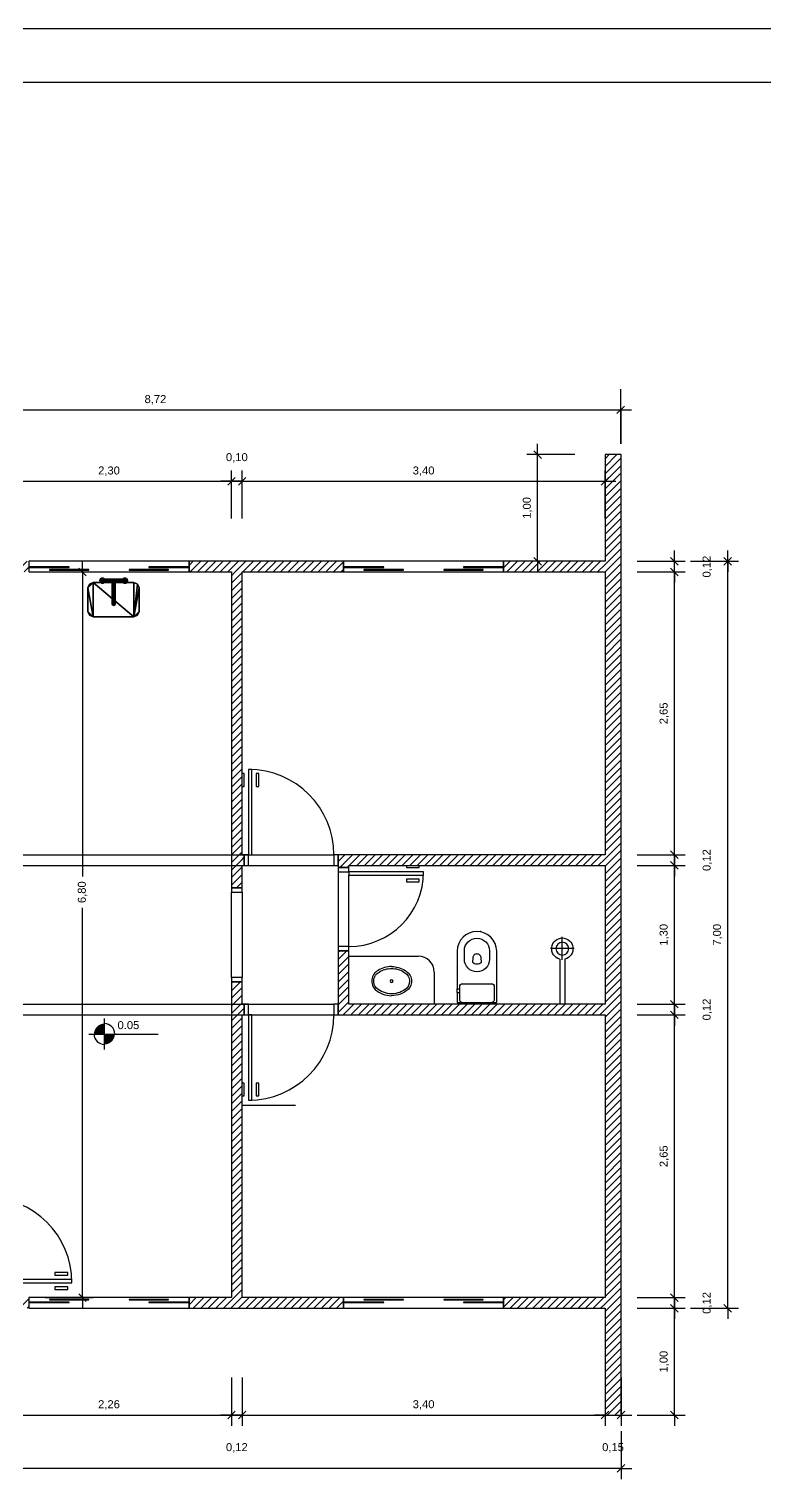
# Model space of a CAD drawing. Header units: metres. Extents: x 49 to 320, y -91 to 27.
# Drawn here: x 303.42 to 310.31, y -36.38 to -22.79 of the extents above; entities that cross this region are included whole.
import ezdxf

# ---------------------------------------------------------------- set-up
doc = ezdxf.new("R2010")
doc.units = ezdxf.units.M
doc.header["$LTSCALE"] = 0.2
for name, color, linetype in [('ARQ-___-___-CTA', 240, 'Continuous'), ('ARQ-___-___-LEG', 3, 'Continuous'), ('ARQ-___-___-VST', 9, 'Continuous'), ('ARQ-ALV', 6, 'Continuous'), ('ARQ-ALV-___-HTC', 13, 'Continuous'), ('ARQ-CXO', 2, 'Continuous'), ('ARQ-DVI', 1, 'Continuous'), ('ARQ-EQP', 24, 'Continuous'), ('ARQ-EQP-___-INT', 7, 'Continuous'), ('ARQ-PIS', 2, 'Continuous')]:
    doc.layers.add(name, color=color, linetype=linetype)
doc.styles.add('REGUA60', font='arial.ttf')
doc.dimstyles.new('Active3D', dxfattribs={"dimtxt": 1.5, "dimasz": 0.01, "dimexe": 2, "dimexo": 3, "dimgap": 0.98, "dimtad": 1, "dimlfac": -1, "dimrnd": 0.005, "dimzin": 0, "dimtxsty": 'REGUA60', "dimblk": 'COTATR', "dimcen": 4, "dimdle": 4, "dimclrt": 2, "dimadec": 0, "dimazin": 0, "dimtfac": 1, "dimtmove": 2, "dimatfit": 2, "dimfxl": 1, "dimarcsym": 0})
pattern_1 = [(45, (316.507574, -41.967676), (-0.03535534, 0.03535534), [])]

# ---------------------------------------------------------------- blocks, each defined once
blk = doc.blocks.new('MCCUB1_3')
at = {"color": 254}
mesh = blk.add_polyface(dxfattribs=at)
corners = [(-24, -37, 70), (-22.5, -40.5, 70), (-19, -42, 70), (-24, -15, 70), (-22.5, -11.5, 70), (-19, -10, 70), (19, -10, 70), (19, -42, 70), (24, -15, 70), (24, -37, 70), (22.5, -40.5, 70), (22.5, -11.5, 70), (-24, -37, 85), (-22.5, -40.5, 85), (-19, -42, 85), (19, -42, 85), (22.5, -40.5, 85), (24, -37, 85), (24, -15, 85), (22.5, -11.5, 85), (19, -10, 85), (-19, -10, 85), (-22.5, -11.5, 85), (-24, -15, 85)]
mesh.append_faces([[corners[k] for k in face] for face in [(9, 7, 10), (6, 8, 11)]], dxfattribs={"vtx0": -1, "color": 254})
mesh.append_faces([[corners[k] for k in face] for face in [(0, 2, 3), (3, 2, 4), (4, 2, 5), (5, 2, 6), (8, 7, 9)]], dxfattribs={"vtx0": -1, "vtx1": -1, "color": 254})
mesh.append_faces([[corners[k] for k in face] for face in [(6, 7, 8)]], dxfattribs={"vtx0": -1, "vtx1": -1, "vtx2": -1, "color": 254})
mesh.append_faces([[corners[k] for k in face] for face in [(6, 2, 7)]], dxfattribs={"vtx0": -1, "vtx2": -1, "color": 254})
mesh.append_faces([[corners[k] for k in face] for face in [(12, 13, 0), (13, 14, 1), (14, 15, 2), (15, 16, 7), (16, 17, 10), (17, 18, 9), (18, 19, 8), (19, 20, 11), (20, 21, 6), (21, 22, 5), (22, 23, 4), (23, 12, 3)]], dxfattribs={"vtx1": -1, "color": 254})
mesh.append_faces([[corners[k] for k in face] for face in [(0, 1, 2), (13, 1, 0), (14, 2, 1), (15, 7, 2), (16, 10, 7), (17, 9, 10), (18, 8, 9), (19, 11, 8), (20, 6, 11), (21, 5, 6), (22, 4, 5), (23, 3, 4), (12, 0, 3)]], dxfattribs={"vtx2": -1, "color": 254})
mesh = blk.add_polyface(dxfattribs=at)
corners = [(-1.4, -30.5, 100.3), (-1.4, -30.5, 95.5), (-0.1, -31.3, 95.5), (-0.1, -31.3, 100.6), (-1.4, -29, 99.7), (-1.4, -29, 95.5), (-0.1, -28.3, 99.4), (-0.1, -28.3, 95.5), (1.2, -29, 99.7), (1.2, -29, 95.5), (1.2, -30.5, 100.3), (1.2, -30.5, 95.5), (-1.4, -27.2, 103.6), (-0.1, -27.5, 104.3), (-1.4, -26.6, 102.1), (-0.1, -26.3, 101.3), (1.2, -26.6, 102.1), (1.2, -27.2, 103.6), (-1.4, -10.6, 103.6), (-0.1, -10.3, 104.3), (-1.4, -11.2, 102.1), (-0.1, -11.5, 101.3), (1.2, -11.2, 102.1), (1.2, -10.6, 103.6), (-1.4, -7.6, 100.5), (-0.1, -7, 101), (-1.4, -8.6, 99.5), (-0.1, -9.2, 98.9), (1.2, -8.6, 99.5), (1.2, -7.6, 100.5), (-12.1, -6.6, 100), (-12.1, -7.3, 101.3), (11.9, -7.3, 101.3), (11.9, -6.6, 100), (-12.1, -7.4, 98.7), (11.9, -7.4, 98.7), (-12.1, -8.9, 98.7), (11.9, -8.9, 98.7), (-12.1, -9.6, 100), (11.9, -9.6, 100), (-12.1, -8.8, 101.3), (11.9, -8.8, 101.3), (12.5, -6.6, 106.9), (11.2, -5.7, 106.9), (9.7, -5.7, 106.9), (8.4, -6.6, 106.9), (7.9, -8.1, 106.9), (8.4, -9.6, 106.9), (9.6, -10.5, 106.9), (12.4, -9.6, 106.9), (11.2, -10.5, 106.9), (12.9, -8.1, 106.9), (12.5, -6.6, 101.9), (11.2, -5.7, 101.9), (9.7, -5.7, 101.9), (8.4, -6.6, 101.9), (7.9, -8.1, 101.9), (8.4, -9.6, 101.9), (9.6, -10.5, 101.9), (11.2, -10.5, 101.9), (12.4, -9.6, 101.9), (12.9, -8.1, 101.9), (-8.1, -8.1, 101.9), (-8.5, -6.6, 101.9), (-8.5, -6.6, 106.9), (-8.1, -8.1, 106.9), (-8.6, -9.6, 101.9), (-8.6, -9.6, 106.9), (-9.8, -10.5, 101.9), (-9.8, -10.5, 106.9), (-11.4, -10.5, 101.9), (-11.4, -10.5, 106.9), (-12.6, -9.6, 101.9), (-12.6, -9.6, 106.9), (-13.1, -8.1, 101.9), (-13.1, -8.1, 106.9), (-12.6, -6.6, 101.9), (-12.6, -6.6, 106.9), (-11.3, -5.7, 101.9), (-11.3, -5.7, 106.9), (-9.8, -5.7, 101.9), (-9.8, -5.7, 106.9)]
mesh.append_faces([[corners[k] for k in face] for face in [(30, 31, 32, 33), (34, 30, 33, 35), (36, 34, 35, 37), (38, 36, 37, 39), (40, 38, 39, 41), (31, 40, 41, 32), (52, 53, 43, 42), (53, 54, 44, 43), (54, 55, 45, 44), (55, 56, 46, 45), (56, 57, 47, 46), (57, 58, 48, 47), (58, 59, 50, 48), (59, 60, 49, 50), (60, 61, 51, 49), (61, 52, 42, 51), (62, 63, 64, 65), (66, 62, 65, 67), (68, 66, 67, 69), (70, 68, 69, 71), (72, 70, 71, 73), (74, 72, 73, 75), (76, 74, 75, 77), (78, 76, 77, 79), (80, 78, 79, 81), (63, 80, 81, 64)]], dxfattribs={"color": 254})
mesh.append_faces([[corners[k] for k in face] for face in [(32, 37, 35, 33), (49, 48, 50), (42, 49, 51), (64, 67, 65), (67, 71, 69)]], dxfattribs={"vtx0": -1, "color": 254})
mesh.append_faces([[corners[k] for k in face] for face in [(32, 39, 37), (42, 44, 45), (42, 45, 46), (42, 46, 47), (42, 47, 48), (64, 73, 71), (64, 75, 73), (64, 77, 75), (64, 79, 77)]], dxfattribs={"vtx0": -1, "vtx2": -1, "color": 254})
mesh.append_faces([[corners[k] for k in face] for face in [(24, 18, 19, 25), (26, 20, 18, 24), (27, 21, 20, 26), (28, 22, 21, 27), (29, 23, 22, 28), (25, 19, 23, 29)]], dxfattribs={"vtx1": -1, "color": 254})
mesh.append_faces([[corners[k] for k in face] for face in [(36, 38, 31)]], dxfattribs={"vtx1": -1, "vtx2": -1, "color": 254})
mesh.append_faces([[corners[k] for k in face] for face in [(12, 0, 3, 13), (14, 4, 0, 12), (15, 6, 4, 14), (16, 8, 6, 15), (17, 10, 8, 16), (13, 3, 10, 17), (18, 12, 13, 19), (20, 14, 12, 18), (21, 15, 14, 20), (22, 16, 15, 21), (23, 17, 16, 22), (19, 13, 17, 23)]], dxfattribs={"vtx1": -1, "vtx3": -1, "color": 254})
mesh.append_faces([[corners[k] for k in face] for face in [(32, 41, 39), (30, 34, 36, 31), (38, 40, 31), (42, 43, 44), (64, 81, 79)]], dxfattribs={"vtx2": -1, "color": 254})
mesh.append_faces([[corners[k] for k in face] for face in [(0, 1, 2, 3), (4, 5, 1, 0), (6, 7, 5, 4), (8, 9, 7, 6), (10, 11, 9, 8), (3, 2, 11, 10)]], dxfattribs={"vtx3": -1, "color": 254})
blk = doc.blocks.new('SAC616S2')
at = {"layer": 'ARQ-EQP', "color": 0, "linetype": 'ByBlock'}
blk.add_lwpolyline([(18.2, -1.5, -0.329256), (18.5, -1.9), (18.5, -49.6, -0.412623), (0, -68, -0.412623), (-18.5, -49.6), (-18.5, -14.5), (-18.9, -14.5), (-18.9, -11), (-18.5, -11), (-18.5, -1.9, -0.329256), (-18.2, -1.5), (-17.3, -1.5), (0, -1.5), (17.3, -1.5)], format="xyb", close=True, dxfattribs=at)
at = {"layer": 'ARQ-EQP-___-INT'}
for p, q in [((-18.5, -11), (-16, -11)), ((-18.5, -14.5), (-16, -14.5))]:
    blk.add_line(p, q, dxfattribs=at)
blk.add_lwpolyline([(-14, -1.5, 0.324141), (-16, -3.5), (-16, -17.5, 0.333333), (-14.5, -19), (0, -19), (14.5, -19, 0.333333), (16, -17.5), (16, -3.5, 0.324141), (14, -1.5, 0.324141)], format="xyb", dxfattribs=at)
for points in [[(0, -61.7, 0.418677), (11.8, -50), (11.8, -42.1, 0.411784), (0, -30.2, 0.411784), (-11.8, -42.1), (-11.8, -50, 0.418677)], [(0, -47, -0.428571), (-4, -43.3), (-4.3, -39.3, -0.16754), (0, -37.8, -0.16754), (4.3, -39.3), (4, -43.3, -0.428571)]]:
    blk.add_lwpolyline(points, format="xyb", close=True, dxfattribs=at)
blk.add_point((3.3, -68), dxfattribs=at)
blk = doc.blocks.new('SACHS__2')
at = {"layer": 'ARQ-EQP', "color": 0, "linetype": 'ByBlock'}
for p, q in [((42.3, 2.4), (0, 2.4)), ((0, 2.4), (0, -2.4)), ((42.3, -2.4), (0, -2.4))]:
    blk.add_line(p, q, dxfattribs=at)
blk.add_arc((52, 0), 10, 193.8865, 166.1135, dxfattribs=at)
at = {"layer": 'ARQ-EQP-___-INT'}
for p, q in [((41.6, 0), (63.2, 0)), ((52, 11.2), (52, -11.2))]:
    blk.add_line(p, q, dxfattribs=at)
blk.add_circle((52, 0), 6, dxfattribs=at)
blk = doc.blocks.new('SAL37S_2')
at = {"layer": 'ARQ-EQP-___-INT'}
for points in [[(0, -10, 0.145827), (-16.8, -14.9, 0.090827), (-22, -19.4, 0.12568), (-24.8, -26.7, 0.221372), (-20.6, -38.8, 0.186059), (0, -46.5, 0.186059)], [(0, -10, -0.145827), (16.8, -14.9, -0.090827), (22, -19.4, -0.12568), (24.8, -26.7, -0.221372), (20.6, -38.8, -0.186059), (0, -46.5, -0.186059)]]:
    blk.add_lwpolyline(points, format="xyb", dxfattribs=at)
blk.add_lwpolyline([(0, -12.5, 0.14623), (-15.5, -17, 0.09047), (-20, -20.9, 0.123903), (-22.4, -27, 0.21906), (-18.9, -37, 0.185248), (0, -44.1, 0.185248), (18.8, -37, 0.21906), (22.3, -27, 0.123903), (20, -20.9, 0.09047), (15.5, -17, 0.14623)], format="xyb", close=True, dxfattribs=at)
blk.add_circle((0, -28.3), 1.8, dxfattribs=at)
blk = doc.blocks.new('COTATR')
at = {"color": 6}
blk.add_line((-71, -71), (71, 71), dxfattribs=at)
at = {"color": 0, "linetype": 'ByBlock'}
blk.add_line((0, 0), (200, 0), dxfattribs=at)
blk = doc.blocks.new('*D679')
at = {"layer": 'ARQ-___-___-CTA', "color": 0, "lineweight": -2, "transparency": 16777216}
for p, q in [((303.019, -27.032), (305.313, -27.032)), ((305.314, -27.382), (305.314, -26.932))]:
    blk.add_line(p, q, dxfattribs=at)
at = {"layer": 'Defpoints', "color": 0, "transparency": 16777216}
for p in [(305.314, -27.032), (303.019, -27.532), (305.314, -27.532)]:
    blk.add_point(p, dxfattribs=at)
at = {"layer": 'ARQ-___-___-CTA', "color": 0, "lineweight": -2, "transparency": 16777216, "xscale": 0.0005, "yscale": 0.0005, "zscale": 0.0005, "rotation": 180}
blk.add_blockref('COTATR', (303.019, -27.032), dxfattribs=at)
at = {"layer": 'ARQ-___-___-CTA', "color": 0, "lineweight": -2, "transparency": 16777216, "xscale": 0.0005, "yscale": 0.0005, "zscale": 0.0005}
blk.add_blockref('COTATR', (305.314, -27.032), dxfattribs=at)
at = {"layer": 'ARQ-___-___-CTA', "color": 2, "transparency": 16777216, "insert": (304.166, -26.938), "char_height": 0.075, "attachment_point": 5, "style": 'REGUA60'}
blk.add_mtext('2,30', dxfattribs=at)
blk = doc.blocks.new('*D680')
at = {"layer": 'ARQ-___-___-CTA', "color": 0, "lineweight": -2, "transparency": 16777216}
for p, q in [((305.314, -27.032), (305.413, -27.032)), ((305.414, -27.382), (305.414, -26.932))]:
    blk.add_line(p, q, dxfattribs=at)
at = {"layer": 'Defpoints', "color": 0, "transparency": 16777216}
for p in [(305.414, -27.032), (305.314, -27.532), (305.414, -27.532)]:
    blk.add_point(p, dxfattribs=at)
at = {"layer": 'ARQ-___-___-CTA', "color": 0, "lineweight": -2, "transparency": 16777216, "xscale": 0.0005, "yscale": 0.0005, "zscale": 0.0005, "rotation": 180}
blk.add_blockref('COTATR', (305.314, -27.032), dxfattribs=at)
at = {"layer": 'ARQ-___-___-CTA', "color": 0, "lineweight": -2, "transparency": 16777216, "xscale": 0.0005, "yscale": 0.0005, "zscale": 0.0005}
blk.add_blockref('COTATR', (305.414, -27.032), dxfattribs=at)
at = {"layer": 'ARQ-___-___-CTA', "color": 2, "transparency": 16777216, "insert": (305.364, -26.813), "char_height": 0.075, "attachment_point": 5, "style": 'REGUA60'}
blk.add_mtext('0,10', dxfattribs=at)
blk = doc.blocks.new('*D681')
at = {"layer": 'ARQ-___-___-CTA', "color": 0, "lineweight": -2, "transparency": 16777216}
for p, q in [((305.414, -27.032), (308.813, -27.032)), ((308.814, -27.382), (308.814, -26.932))]:
    blk.add_line(p, q, dxfattribs=at)
at = {"layer": 'Defpoints', "color": 0, "transparency": 16777216}
for p in [(308.814, -27.032), (305.414, -27.532), (308.814, -27.532)]:
    blk.add_point(p, dxfattribs=at)
at = {"layer": 'ARQ-___-___-CTA', "color": 0, "lineweight": -2, "transparency": 16777216, "xscale": 0.0005, "yscale": 0.0005, "zscale": 0.0005, "rotation": 180}
blk.add_blockref('COTATR', (305.414, -27.032), dxfattribs=at)
at = {"layer": 'ARQ-___-___-CTA', "color": 0, "lineweight": -2, "transparency": 16777216, "xscale": 0.0005, "yscale": 0.0005, "zscale": 0.0005}
blk.add_blockref('COTATR', (308.814, -27.032), dxfattribs=at)
at = {"layer": 'ARQ-___-___-CTA', "color": 2, "transparency": 16777216, "insert": (307.114, -26.938), "char_height": 0.075, "attachment_point": 5, "style": 'REGUA60'}
blk.add_mtext('3,40', dxfattribs=at)
blk = doc.blocks.new('*D655')
at = {"layer": 'ARQ-___-___-CTA', "color": 0, "lineweight": -2, "transparency": 16777216}
for p, q in [((308.814, -35.432), (308.814, -35.882)), ((305.414, -35.782), (308.813, -35.782))]:
    blk.add_line(p, q, dxfattribs=at)
at = {"layer": 'Defpoints', "color": 0, "transparency": 16777216}
for p in [(305.414, -35.282), (308.814, -35.282), (308.814, -35.782)]:
    blk.add_point(p, dxfattribs=at)
at = {"layer": 'ARQ-___-___-CTA', "color": 0, "lineweight": -2, "transparency": 16777216, "xscale": 0.0005, "yscale": 0.0005, "zscale": 0.0005, "rotation": 180}
blk.add_blockref('COTATR', (305.414, -35.782), dxfattribs=at)
at = {"layer": 'ARQ-___-___-CTA', "color": 0, "lineweight": -2, "transparency": 16777216, "xscale": 0.0005, "yscale": 0.0005, "zscale": 0.0005}
blk.add_blockref('COTATR', (308.814, -35.782), dxfattribs=at)
at = {"layer": 'ARQ-___-___-CTA', "color": 2, "transparency": 16777216, "insert": (307.114, -35.688), "char_height": 0.075, "attachment_point": 5, "style": 'REGUA60'}
blk.add_mtext('3,40', dxfattribs=at)
blk = doc.blocks.new('*D656')
at = {"layer": 'ARQ-___-___-CTA', "color": 0, "lineweight": -2, "transparency": 16777216}
for p, q in [((308.964, -35.432), (308.964, -35.882)), ((308.814, -35.782), (308.963, -35.782))]:
    blk.add_line(p, q, dxfattribs=at)
at = {"layer": 'Defpoints', "color": 0, "transparency": 16777216}
for p in [(308.814, -35.282), (308.964, -35.282), (308.964, -35.782)]:
    blk.add_point(p, dxfattribs=at)
at = {"layer": 'ARQ-___-___-CTA', "color": 0, "lineweight": -2, "transparency": 16777216, "xscale": 0.0005, "yscale": 0.0005, "zscale": 0.0005, "rotation": 180}
blk.add_blockref('COTATR', (308.814, -35.782), dxfattribs=at)
at = {"layer": 'ARQ-___-___-CTA', "color": 0, "lineweight": -2, "transparency": 16777216, "xscale": 0.0005, "yscale": 0.0005, "zscale": 0.0005}
blk.add_blockref('COTATR', (308.964, -35.782), dxfattribs=at)
at = {"layer": 'ARQ-___-___-CTA', "color": 2, "transparency": 16777216, "insert": (308.889, -36.09), "char_height": 0.075, "attachment_point": 5, "style": 'REGUA60'}
blk.add_mtext('0,15', dxfattribs=at)
blk = doc.blocks.new('*D657')
at = {"layer": 'ARQ-___-___-CTA', "color": 0, "lineweight": -2, "transparency": 16777216}
for p, q in [((274.084, -35.932), (274.084, -36.382)), ((308.964, -35.932), (308.964, -36.382)), ((274.084, -36.282), (291.547, -36.282)), ((308.963, -36.282), (291.898, -36.282))]:
    blk.add_line(p, q, dxfattribs=at)
at = {"layer": 'Defpoints', "color": 0, "transparency": 16777216}
for p in [(274.084, -35.782), (308.964, -35.782), (308.964, -36.282)]:
    blk.add_point(p, dxfattribs=at)
at = {"layer": 'ARQ-___-___-CTA', "color": 0, "lineweight": -2, "transparency": 16777216, "xscale": 0.0005, "yscale": 0.0005, "zscale": 0.0005, "rotation": 180}
blk.add_blockref('COTATR', (274.084, -36.282), dxfattribs=at)
at = {"layer": 'ARQ-___-___-CTA', "color": 0, "lineweight": -2, "transparency": 16777216, "xscale": 0.0005, "yscale": 0.0005, "zscale": 0.0005}
blk.add_blockref('COTATR', (308.964, -36.282), dxfattribs=at)
at = {"layer": 'ARQ-___-___-CTA', "color": 2, "transparency": 16777216, "insert": (291.723, -36.282), "char_height": 0.075, "attachment_point": 5, "style": 'REGUA60'}
blk.add_mtext('34,88', dxfattribs=at)
blk = doc.blocks.new('*D658')
at = {"layer": 'ARQ-___-___-CTA', "color": 0, "lineweight": -2, "transparency": 16777216}
for p, q in [((309.114, -32.032), (309.564, -32.032)), ((309.464, -34.681), (309.464, -32.032))]:
    blk.add_line(p, q, dxfattribs=at)
at = {"layer": 'Defpoints', "color": 0, "transparency": 16777216}
for p in [(308.964, -32.032), (309.464, -32.032), (308.964, -34.682)]:
    blk.add_point(p, dxfattribs=at)
at = {"layer": 'ARQ-___-___-CTA', "color": 0, "lineweight": -2, "transparency": 16777216, "xscale": 0.0005, "yscale": 0.0005, "zscale": 0.0005}
for p, rotation in [((309.464, -32.032), 90), ((309.464, -34.682), 270)]:
    blk.add_blockref('COTATR', p, dxfattribs=dict(at, rotation=rotation))
at = {"layer": 'ARQ-___-___-CTA', "color": 2, "transparency": 16777216, "insert": (309.37, -33.357), "char_height": 0.075, "attachment_point": 5, "rotation": 90, "style": 'REGUA60'}
blk.add_mtext('2,65', dxfattribs=at)
blk = doc.blocks.new('*D659')
at = {"layer": 'ARQ-___-___-CTA', "color": 0, "lineweight": -2, "transparency": 16777216}
for p, q in [((309.114, -30.632), (309.564, -30.632)), ((309.464, -31.931), (309.464, -30.632))]:
    blk.add_line(p, q, dxfattribs=at)
at = {"layer": 'Defpoints', "color": 0, "transparency": 16777216}
for p in [(308.964, -30.632), (309.464, -30.632), (308.964, -31.932)]:
    blk.add_point(p, dxfattribs=at)
at = {"layer": 'ARQ-___-___-CTA', "color": 0, "lineweight": -2, "transparency": 16777216, "xscale": 0.0005, "yscale": 0.0005, "zscale": 0.0005}
for p, rotation in [((309.464, -30.632), 90), ((309.464, -31.932), 270)]:
    blk.add_blockref('COTATR', p, dxfattribs=dict(at, rotation=rotation))
at = {"layer": 'ARQ-___-___-CTA', "color": 2, "transparency": 16777216, "insert": (309.37, -31.282), "char_height": 0.075, "attachment_point": 5, "rotation": 90, "style": 'REGUA60'}
blk.add_mtext('1,30', dxfattribs=at)
blk = doc.blocks.new('*D660')
at = {"layer": 'ARQ-___-___-CTA', "color": 0, "lineweight": -2, "transparency": 16777216}
for p, q in [((309.114, -27.882), (309.564, -27.882)), ((309.464, -30.531), (309.464, -27.882))]:
    blk.add_line(p, q, dxfattribs=at)
at = {"layer": 'Defpoints', "color": 0, "transparency": 16777216}
for p in [(308.964, -27.882), (309.464, -27.882), (308.964, -30.532)]:
    blk.add_point(p, dxfattribs=at)
at = {"layer": 'ARQ-___-___-CTA', "color": 0, "lineweight": -2, "transparency": 16777216, "xscale": 0.0005, "yscale": 0.0005, "zscale": 0.0005}
for p, rotation in [((309.464, -27.882), 90), ((309.464, -30.532), 270)]:
    blk.add_blockref('COTATR', p, dxfattribs=dict(at, rotation=rotation))
at = {"layer": 'ARQ-___-___-CTA', "color": 2, "transparency": 16777216, "insert": (309.37, -29.207), "char_height": 0.075, "attachment_point": 5, "rotation": 90, "style": 'REGUA60'}
blk.add_mtext('2,65', dxfattribs=at)
blk = doc.blocks.new('*D661')
at = {"layer": 'ARQ-___-___-CTA', "color": 0, "lineweight": -2, "transparency": 16777216}
for p, q in [((309.614, -27.782), (310.064, -27.782)), ((309.964, -34.781), (309.964, -27.782)), ((309.614, -34.782), (310.064, -34.782))]:
    blk.add_line(p, q, dxfattribs=at)
at = {"layer": 'Defpoints', "color": 0, "transparency": 16777216}
for p in [(309.464, -27.782), (309.964, -27.782), (309.464, -34.782)]:
    blk.add_point(p, dxfattribs=at)
at = {"layer": 'ARQ-___-___-CTA', "color": 0, "lineweight": -2, "transparency": 16777216, "xscale": 0.0005, "yscale": 0.0005, "zscale": 0.0005}
for p, rotation in [((309.964, -27.782), 90), ((309.964, -34.782), 270)]:
    blk.add_blockref('COTATR', p, dxfattribs=dict(at, rotation=rotation))
at = {"layer": 'ARQ-___-___-CTA', "color": 2, "transparency": 16777216, "insert": (309.87, -31.282), "char_height": 0.075, "attachment_point": 5, "rotation": 90, "style": 'REGUA60'}
blk.add_mtext('7,00', dxfattribs=at)
blk = doc.blocks.new('*D633')
at = {"layer": 'ARQ-___-___-CTA', "color": 0, "lineweight": -2, "transparency": 16777216}
for p, q in [((309.114, -34.782), (309.564, -34.782)), ((309.464, -35.781), (309.464, -34.782)), ((309.114, -35.782), (309.564, -35.782))]:
    blk.add_line(p, q, dxfattribs=at)
at = {"layer": 'Defpoints', "color": 0, "transparency": 16777216}
for p in [(308.964, -34.782), (309.464, -34.782), (308.964, -35.782)]:
    blk.add_point(p, dxfattribs=at)
at = {"layer": 'ARQ-___-___-CTA', "color": 0, "lineweight": -2, "transparency": 16777216, "xscale": 0.0005, "yscale": 0.0005, "zscale": 0.0005}
for p, rotation in [((309.464, -34.782), 90), ((309.464, -35.782), 270)]:
    blk.add_blockref('COTATR', p, dxfattribs=dict(at, rotation=rotation))
at = {"layer": 'ARQ-___-___-CTA', "color": 2, "transparency": 16777216, "insert": (309.37, -35.282), "char_height": 0.075, "attachment_point": 5, "rotation": 90, "style": 'REGUA60'}
blk.add_mtext('1,00', dxfattribs=at)
blk = doc.blocks.new('*D636')
at = {"layer": 'ARQ-___-___-CTA', "color": 0, "lineweight": -2, "transparency": 16777216}
for p, q in [((308.532, -26.782), (308.082, -26.782)), ((308.182, -27.781), (308.182, -26.782)), ((308.532, -27.782), (308.082, -27.782))]:
    blk.add_line(p, q, dxfattribs=at)
at = {"layer": 'Defpoints', "color": 0, "transparency": 16777216}
for p in [(308.182, -26.782), (308.682, -26.782), (308.682, -27.782)]:
    blk.add_point(p, dxfattribs=at)
at = {"layer": 'ARQ-___-___-CTA', "color": 0, "lineweight": -2, "transparency": 16777216, "xscale": 0.0005, "yscale": 0.0005, "zscale": 0.0005}
for p, rotation in [((308.182, -26.782), 90), ((308.182, -27.782), 270)]:
    blk.add_blockref('COTATR', p, dxfattribs=dict(at, rotation=rotation))
at = {"layer": 'ARQ-___-___-CTA', "color": 2, "transparency": 16777216, "insert": (308.088, -27.282), "char_height": 0.075, "attachment_point": 5, "rotation": 90, "style": 'REGUA60'}
blk.add_mtext('1,00', dxfattribs=at)
blk = doc.blocks.new('NivelPB')
for p, q in [((0, -2.92), (0, 2.92)), ((-2.92, 0), (10.07, 0))]:
    blk.add_line(p, q)
at = {"const_width": 1.95}
for points in [[(-0.98, 0, -0.414214), (0, 0.98, -0.618034)], [(0, -0.98, 0.414214), (0.98, 0, 0.618034)]]:
    blk.add_lwpolyline(points, format="xyb", dxfattribs=at)
for start, end in [(180, 270), (0, 90)]:
    blk.add_arc((0, 0), 1.95, start, end)
at = {"color": 0, "linetype": 'ByBlock', "style": 'REGUA60', "width": 1.4}
blk.add_attdef('NIVEL', (2.46, 0.9), '', height=1.5, dxfattribs=at)
blk = doc.blocks.new('*D629')
at = {"layer": 'ARQ-___-___-CTA', "color": 0, "lineweight": -2, "transparency": 16777216}
for p, q in [((303.568, -27.882), (304.018, -27.882)), ((303.918, -27.882), (303.918, -30.736)), ((303.918, -34.681), (303.918, -31.029)), ((303.568, -34.682), (304.018, -34.682))]:
    blk.add_line(p, q, dxfattribs=at)
at = {"layer": 'Defpoints', "color": 0, "transparency": 16777216}
for p in [(303.418, -27.882), (303.918, -27.882), (303.418, -34.682)]:
    blk.add_point(p, dxfattribs=at)
at = {"layer": 'ARQ-___-___-CTA', "color": 0, "lineweight": -2, "transparency": 16777216, "xscale": 0.0005, "yscale": 0.0005, "zscale": 0.0005}
for p, rotation in [((303.918, -27.882), 90), ((303.918, -34.682), 270)]:
    blk.add_blockref('COTATR', p, dxfattribs=dict(at, rotation=rotation))
at = {"layer": 'ARQ-___-___-CTA', "color": 2, "transparency": 16777216, "insert": (303.918, -30.883), "char_height": 0.075, "attachment_point": 5, "rotation": 90, "style": 'REGUA60'}
blk.add_mtext('6,80', dxfattribs=at)
blk = doc.blocks.new('*D692')
at = {"layer": 'ARQ-___-___-LEG', "color": 0, "lineweight": -2, "transparency": 16777216}
for p, q in [((300.241, -26.632), (300.241, -26.263)), ((300.241, -26.363), (308.96, -26.363)), ((308.961, -26.372), (308.961, -26.463))]:
    blk.add_line(p, q, dxfattribs=at)
at = {"layer": 'Defpoints', "color": 0, "transparency": 16777216}
for p in [(308.961, -26.222), (308.961, -26.363), (300.241, -26.782)]:
    blk.add_point(p, dxfattribs=at)
at = {"layer": 'ARQ-___-___-LEG', "color": 0, "lineweight": -2, "transparency": 16777216, "xscale": 0.0005, "yscale": 0.0005, "zscale": 0.0005, "rotation": 180}
blk.add_blockref('COTATR', (300.241, -26.363), dxfattribs=at)
at = {"layer": 'ARQ-___-___-LEG', "color": 0, "lineweight": -2, "transparency": 16777216, "xscale": 0.0005, "yscale": 0.0005, "zscale": 0.0005}
blk.add_blockref('COTATR', (308.961, -26.363), dxfattribs=at)
at = {"layer": 'ARQ-___-___-LEG', "color": 2, "transparency": 16777216, "insert": (304.601, -26.269), "char_height": 0.075, "attachment_point": 5, "style": 'REGUA60'}
blk.add_mtext('8,72', dxfattribs=at)

msp = doc.modelspace()

# ---------------------------------------------------------------- hatches: boundary and pattern name
at = {"layer": 'ARQ-ALV-___-HTC'}
h = msp.add_hatch(dxfattribs=at)
h.set_pattern_fill('_U', color=256, scale=0.05, angle=45, style=0, pattern_type=0)
h.set_pattern_definition(pattern_1)
h.paths.add_polyline_path([(308.964, -35.782), (308.964, -26.782), (308.814, -26.782), (308.814, -35.782)])
h = msp.add_hatch(dxfattribs=at)
h.set_pattern_fill('_U', color=256, scale=0.05, angle=45, style=0, pattern_type=0)
h.set_pattern_definition(pattern_1)
h.paths.add_polyline_path([(307.864, -27.882), (308.814, -27.882), (308.814, -27.782), (307.864, -27.782)])
h.paths.add_polyline_path([(306.364, -27.882), (306.364, -27.782), (304.916, -27.782), (304.916, -27.882)])
h.paths.add_polyline_path([(303.416, -27.882), (303.416, -27.782), (302.919, -27.782), (303.019, -27.882)])
h = msp.add_hatch(dxfattribs=at)
h.set_pattern_fill('_U', color=256, scale=0.05, angle=45, style=0, pattern_type=0)
h.set_pattern_definition(pattern_1)
h.paths.add_polyline_path([(305.314, -27.882), (305.314, -30.842), (305.414, -30.842), (305.414, -27.882)])
h.paths.add_polyline_path([(305.414, -34.682), (305.414, -31.722), (305.314, -31.722), (305.314, -34.682)])
h = msp.add_hatch(dxfattribs=at)
h.set_pattern_fill('_U', color=256, scale=0.05, angle=45, style=0, pattern_type=0)
h.set_pattern_definition(pattern_1)
h.paths.add_polyline_path([(305.434, -30.532), (305.414, -30.532), (305.414, -30.632), (305.434, -30.632)])
h.paths.add_polyline_path([(306.314, -30.632), (308.814, -30.632), (308.814, -30.532), (306.314, -30.532)])
h = msp.add_hatch(dxfattribs=at)
h.set_pattern_fill('_U', color=256, scale=0.05, angle=45, style=0, pattern_type=0)
h.set_pattern_definition(pattern_1)
h.paths.add_polyline_path([(306.414, -31.932), (306.414, -31.432), (306.314, -31.432), (306.314, -31.932)])
h.paths.add_polyline_path([(306.314, -30.632), (306.314, -30.652), (306.414, -30.652), (306.414, -30.632)])
h = msp.add_hatch(dxfattribs=at)
h.set_pattern_fill('_U', color=256, scale=0.05, angle=45, style=0, pattern_type=0)
h.set_pattern_definition(pattern_1)
h.paths.add_polyline_path([(305.434, -31.932), (305.414, -31.932), (305.414, -32.032), (305.434, -32.032)])
h.paths.add_polyline_path([(306.314, -32.032), (308.814, -32.032), (308.814, -31.932), (306.314, -31.932)])
h = msp.add_hatch(dxfattribs=at)
h.set_pattern_fill('_U', color=256, scale=0.05, angle=45, style=0, pattern_type=0)
h.set_pattern_definition(pattern_1)
h.paths.add_polyline_path([(307.864, -34.782), (308.814, -34.782), (308.814, -34.682), (307.864, -34.682)])
h.paths.add_polyline_path([(306.364, -34.782), (306.364, -34.682), (304.916, -34.682), (304.916, -34.782)])
h.paths.add_polyline_path([(303.416, -34.782), (303.416, -34.682), (303.019, -34.682), (302.919, -34.782)])

# ---------------------------------------------------------------- linework, layer by layer
at = {"color": 15}
msp.add_line((320.321, -22.794), (270.99, -22.794), dxfattribs=at)
at = {"color": 0}
msp.add_line((319.821, -23.294), (272.24, -23.294), dxfattribs=at)
at = {"layer": 'ARQ-___-___-CTA'}
for p, q in [((309.114, -27.782), (309.564, -27.782)), ((309.464, -27.881), (309.464, -27.782)), ((309.114, -30.532), (309.564, -30.532)), ((309.464, -30.631), (309.464, -30.532)), ((309.114, -31.932), (309.564, -31.932)), ((309.464, -32.031), (309.464, -31.932)), ((309.114, -34.682), (309.564, -34.682)), ((309.114, -34.782), (309.564, -34.782)), ((309.464, -34.781), (309.464, -34.682)), ((305.314, -35.432), (305.314, -35.882)), ((305.414, -35.432), (305.414, -35.882)), ((303.019, -35.782), (305.313, -35.782)), ((305.314, -35.782), (305.413, -35.782))]:
    msp.add_line(p, q, dxfattribs=at)
at = {"layer": 'ARQ-___-___-LEG'}
for p, q in [((308.961, -26.68), (308.961, -26.169)), ((308.961, -26.463), (308.961, -26.68)), ((302.944, -30.532), (306.274, -30.532)), ((302.944, -30.632), (306.314, -30.632)), ((305.314, -31.682), (305.314, -30.882)), ((305.414, -30.882), (305.414, -31.682)), ((294.139, -31.932), (306.274, -31.932)), ((294.139, -32.032), (306.274, -32.032))]:
    msp.add_line(p, q, dxfattribs=at)
at = {"layer": 'ARQ-___-___-VST'}
for p, q in [((304.915, -27.782), (303.417, -27.782)), ((307.863, -27.782), (306.365, -27.782)), ((303.417, -27.882), (304.915, -27.882)), ((306.365, -27.882), (307.863, -27.882)), ((305.434, -29.772), (305.414, -29.772)), ((305.414, -29.892), (305.434, -29.892)), ((305.434, -29.892), (305.434, -29.772)), ((305.544, -29.772), (305.544, -29.892)), ((305.569, -29.772), (305.544, -29.772)), ((305.544, -29.892), (305.569, -29.892)), ((305.569, -29.892), (305.569, -29.772)), ((306.314, -30.692), (306.314, -31.392)), ((306.954, -30.632), (306.954, -30.652)), ((306.954, -30.652), (307.074, -30.652)), ((307.074, -30.652), (307.074, -30.632)), ((306.414, -31.392), (306.414, -30.722)), ((306.954, -30.762), (306.954, -30.787)), ((307.074, -30.762), (306.954, -30.762)), ((306.954, -30.787), (307.074, -30.787)), ((307.074, -30.787), (307.074, -30.762)), ((306.414, -31.482), (307.064, -31.482)), ((307.214, -31.632), (307.214, -31.932)), ((305.434, -32.672), (305.414, -32.672)), ((305.434, -32.792), (305.434, -32.672)), ((305.544, -32.672), (305.544, -32.792)), ((305.569, -32.672), (305.544, -32.672)), ((305.569, -32.792), (305.569, -32.672)), ((305.414, -32.792), (305.434, -32.792)), ((305.914, -32.882), (305.414, -32.882)), ((305.544, -32.792), (305.569, -32.792)), ((303.659, -34.447), (303.659, -34.472)), ((303.779, -34.447), (303.659, -34.447)), ((303.659, -34.472), (303.779, -34.472)), ((303.779, -34.472), (303.779, -34.447)), ((303.659, -34.582), (303.659, -34.607)), ((303.779, -34.582), (303.659, -34.582)), ((303.659, -34.607), (303.779, -34.607)), ((303.779, -34.607), (303.779, -34.582)), ((304.915, -34.682), (303.417, -34.682)), ((303.417, -34.782), (304.915, -34.782)), ((307.863, -34.682), (306.365, -34.682)), ((306.365, -34.782), (307.863, -34.782))]:
    msp.add_line(p, q, dxfattribs=at)
msp.add_arc((307.064, -31.632), 0.15, 0, 90, dxfattribs=at)
at = {"layer": 'ARQ-ALV'}
for p, q in [((308.814, -26.782), (308.814, -27.782)), ((308.964, -26.782), (308.814, -26.782)), ((308.964, -35.782), (308.964, -26.782)), ((304.916, -27.782), (304.916, -27.882)), ((306.364, -27.782), (304.916, -27.782)), ((306.364, -27.882), (306.364, -27.782)), ((307.864, -27.782), (307.864, -27.882)), ((308.814, -27.782), (307.864, -27.782)), ((304.916, -27.882), (305.314, -27.882)), ((305.314, -27.882), (305.314, -30.842)), ((305.414, -30.532), (305.414, -27.882)), ((305.414, -27.882), (306.364, -27.882)), ((307.864, -27.882), (308.814, -27.882)), ((308.814, -27.882), (308.814, -30.532)), ((305.434, -30.532), (305.414, -30.532)), ((305.434, -30.632), (305.434, -30.532)), ((306.314, -30.532), (306.314, -30.632)), ((308.814, -30.532), (306.314, -30.532)), ((305.414, -30.842), (305.414, -30.632)), ((305.414, -30.632), (305.434, -30.632)), ((306.314, -30.632), (306.314, -30.652)), ((306.314, -30.652), (306.414, -30.652)), ((306.414, -30.632), (308.814, -30.632)), ((306.414, -30.652), (306.414, -30.632)), ((308.814, -30.632), (308.814, -31.932)), ((305.314, -30.842), (305.414, -30.842)), ((306.314, -31.432), (306.314, -31.932)), ((306.414, -31.432), (306.314, -31.432)), ((306.414, -31.932), (306.414, -31.432)), ((305.314, -31.722), (305.314, -34.682)), ((305.414, -31.722), (305.314, -31.722)), ((305.414, -31.932), (305.414, -31.722)), ((305.434, -31.932), (305.414, -31.932)), ((305.414, -34.682), (305.414, -32.032)), ((305.414, -32.032), (305.434, -32.032)), ((305.434, -32.032), (305.434, -31.932)), ((306.314, -31.932), (306.314, -32.032)), ((306.314, -32.032), (308.814, -32.032)), ((308.814, -31.932), (306.414, -31.932)), ((308.814, -32.032), (308.814, -34.682)), ((304.916, -34.682), (304.916, -34.782)), ((305.314, -34.682), (304.916, -34.682)), ((304.916, -34.782), (306.364, -34.782)), ((306.364, -34.682), (305.414, -34.682)), ((306.364, -34.782), (306.364, -34.682)), ((307.864, -34.682), (307.864, -34.782)), ((308.814, -34.682), (307.864, -34.682)), ((307.864, -34.782), (308.814, -34.782)), ((308.814, -34.782), (308.814, -35.782)), ((308.814, -35.782), (308.964, -35.782))]:
    msp.add_line(p, q, dxfattribs=at)
at = {"layer": 'ARQ-CXO'}
for p, q in [((303.417, -27.782), (303.416, -27.782)), ((303.416, -27.782), (303.416, -27.882)), ((303.417, -27.882), (303.417, -27.782)), ((304.916, -27.782), (304.915, -27.782)), ((304.915, -27.782), (304.915, -27.882)), ((304.916, -27.882), (304.916, -27.782)), ((306.365, -27.782), (306.364, -27.782)), ((306.364, -27.782), (306.364, -27.882)), ((306.365, -27.882), (306.365, -27.782)), ((307.864, -27.782), (307.863, -27.782)), ((307.863, -27.782), (307.863, -27.882)), ((307.864, -27.882), (307.864, -27.782)), ((303.416, -27.882), (303.417, -27.882)), ((304.915, -27.882), (304.916, -27.882)), ((306.364, -27.882), (306.365, -27.882)), ((307.863, -27.882), (307.864, -27.882)), ((305.504, -29.732), (305.474, -29.732)), ((305.474, -29.732), (305.474, -30.532)), ((305.504, -30.532), (305.504, -29.732)), ((305.474, -30.532), (305.434, -30.532)), ((305.434, -30.532), (305.434, -30.632)), ((305.474, -30.632), (305.474, -30.532)), ((305.474, -30.532), (305.504, -30.532)), ((306.314, -30.532), (306.274, -30.532)), ((306.274, -30.532), (306.274, -30.632)), ((306.314, -30.632), (306.314, -30.532)), ((305.434, -30.632), (305.474, -30.632)), ((306.274, -30.632), (306.314, -30.632)), ((306.414, -30.652), (306.314, -30.652)), ((306.314, -30.652), (306.314, -30.692)), ((306.314, -30.692), (306.414, -30.692)), ((306.414, -30.692), (306.414, -30.652)), ((307.114, -30.692), (306.414, -30.692)), ((306.414, -30.692), (306.414, -30.722)), ((307.114, -30.722), (307.114, -30.692)), ((305.414, -30.842), (305.314, -30.842)), ((305.314, -30.842), (305.314, -30.882)), ((305.414, -30.882), (305.414, -30.842)), ((306.414, -30.722), (307.114, -30.722)), ((305.314, -30.882), (305.414, -30.882)), ((306.314, -31.392), (306.314, -31.432)), ((306.414, -31.392), (306.314, -31.392)), ((306.314, -31.432), (306.414, -31.432)), ((306.414, -31.432), (306.414, -31.392)), ((305.314, -31.682), (305.314, -31.722)), ((305.414, -31.682), (305.314, -31.682)), ((305.314, -31.722), (305.414, -31.722)), ((305.414, -31.722), (305.414, -31.682)), ((305.474, -31.932), (305.434, -31.932)), ((305.434, -31.932), (305.434, -32.032)), ((305.434, -32.032), (305.474, -32.032)), ((305.474, -32.032), (305.474, -31.932)), ((305.474, -32.032), (305.474, -32.832)), ((305.504, -32.032), (305.474, -32.032)), ((305.504, -32.832), (305.504, -32.032)), ((306.314, -31.932), (306.274, -31.932)), ((306.274, -31.932), (306.274, -32.032)), ((306.274, -32.032), (306.314, -32.032)), ((306.314, -32.032), (306.314, -31.932)), ((305.474, -32.832), (305.504, -32.832)), ((303.819, -34.512), (303.019, -34.512)), ((303.819, -34.542), (303.819, -34.512)), ((303.019, -34.542), (303.819, -34.542)), ((303.417, -34.682), (303.416, -34.682)), ((303.416, -34.682), (303.416, -34.782)), ((303.416, -34.782), (303.417, -34.782)), ((303.417, -34.782), (303.417, -34.682)), ((304.916, -34.682), (304.915, -34.682)), ((304.915, -34.682), (304.915, -34.782)), ((304.915, -34.782), (304.916, -34.782)), ((304.916, -34.782), (304.916, -34.682)), ((306.365, -34.682), (306.364, -34.682)), ((306.364, -34.682), (306.364, -34.782)), ((306.364, -34.782), (306.365, -34.782)), ((306.365, -34.782), (306.365, -34.682)), ((307.864, -34.682), (307.863, -34.682)), ((307.863, -34.682), (307.863, -34.782)), ((307.863, -34.782), (307.864, -34.782)), ((307.864, -34.782), (307.864, -34.682))]:
    msp.add_line(p, q, dxfattribs=at)
at = {"layer": 'ARQ-DVI'}
for p, q in [((303.793, -27.834), (303.423, -27.834)), ((303.423, -27.834), (303.423, -27.839)), ((303.423, -27.839), (303.793, -27.839)), ((303.793, -27.839), (303.793, -27.834)), ((304.909, -27.834), (304.54, -27.834)), ((304.54, -27.834), (304.54, -27.839)), ((304.54, -27.839), (304.909, -27.839)), ((304.909, -27.839), (304.909, -27.834)), ((306.74, -27.834), (306.371, -27.834)), ((306.371, -27.834), (306.371, -27.839)), ((306.371, -27.839), (306.74, -27.839)), ((306.74, -27.839), (306.74, -27.834)), ((307.857, -27.834), (307.488, -27.834)), ((307.488, -27.834), (307.488, -27.839)), ((307.488, -27.839), (307.857, -27.839)), ((307.857, -27.839), (307.857, -27.834)), ((303.977, -27.859), (303.608, -27.859)), ((303.608, -27.859), (303.608, -27.864)), ((303.608, -27.864), (303.977, -27.864)), ((303.977, -27.864), (303.977, -27.859)), ((304.725, -27.859), (304.355, -27.859)), ((304.355, -27.859), (304.355, -27.864)), ((304.355, -27.864), (304.725, -27.864)), ((304.725, -27.864), (304.725, -27.859)), ((306.925, -27.859), (306.555, -27.859)), ((306.555, -27.859), (306.555, -27.864)), ((306.555, -27.864), (306.925, -27.864)), ((306.925, -27.864), (306.925, -27.859)), ((307.672, -27.859), (307.303, -27.859)), ((307.303, -27.859), (307.303, -27.864)), ((307.303, -27.864), (307.672, -27.864)), ((307.672, -27.864), (307.672, -27.859)), ((303.793, -34.724), (303.423, -34.724)), ((303.423, -34.724), (303.423, -34.729)), ((303.423, -34.729), (303.793, -34.729)), ((303.977, -34.699), (303.608, -34.699)), ((303.608, -34.699), (303.608, -34.704)), ((303.608, -34.704), (303.977, -34.704)), ((303.793, -34.729), (303.793, -34.724)), ((303.977, -34.704), (303.977, -34.699)), ((304.725, -34.699), (304.355, -34.699)), ((304.355, -34.699), (304.355, -34.704)), ((304.355, -34.704), (304.725, -34.704)), ((304.909, -34.724), (304.54, -34.724)), ((304.54, -34.724), (304.54, -34.729)), ((304.54, -34.729), (304.909, -34.729)), ((304.725, -34.704), (304.725, -34.699)), ((304.909, -34.729), (304.909, -34.724)), ((306.74, -34.724), (306.371, -34.724)), ((306.371, -34.724), (306.371, -34.729)), ((306.371, -34.729), (306.74, -34.729)), ((306.925, -34.699), (306.555, -34.699)), ((306.555, -34.699), (306.555, -34.704)), ((306.555, -34.704), (306.925, -34.704)), ((306.74, -34.729), (306.74, -34.724)), ((306.925, -34.704), (306.925, -34.699)), ((307.672, -34.699), (307.303, -34.699)), ((307.303, -34.699), (307.303, -34.704)), ((307.303, -34.704), (307.672, -34.704)), ((307.857, -34.724), (307.488, -34.724)), ((307.488, -34.724), (307.488, -34.729)), ((307.488, -34.729), (307.857, -34.729)), ((307.672, -34.704), (307.672, -34.699)), ((307.857, -34.729), (307.857, -34.724))]:
    msp.add_line(p, q, dxfattribs=at)
at = {"layer": 'ARQ-PIS'}
for centre, radius, start, end in [((305.474, -30.532), 0.8, 0, 90), ((306.414, -30.692), 0.7, 270, 0), ((305.474, -32.032), 0.8, 270, 0), ((303.019, -34.542), 0.8, 0, 90)]:
    msp.add_arc(centre, radius, start, end, dxfattribs=at)

# ---------------------------------------------------------------- block references
at = {"layer": 'ARQ-___-___-CTA', "yscale": 0.0005, "zscale": 0.0005}
for p, xscale, rotation in [((309.464, -27.782), 0.0005, 90), ((309.464, -27.882), 0.0005, 270), ((309.964, -27.782), -0.0005, 90), ((309.464, -30.532), 0.0005, 90), ((309.464, -30.632), 0.0005, 270), ((309.464, -31.932), 0.0005, 90), ((309.464, -32.032), 0.0005, 270), ((309.464, -34.682), 0.0005, 90), ((309.464, -34.782), 0.0005, 270), ((305.314, -35.782), 0.0005, 180)]:
    msp.add_blockref('COTATR', p, dxfattribs=dict(at, xscale=xscale, rotation=rotation))
at = {"layer": 'ARQ-___-___-CTA', "color": 2}
ref = msp.add_blockref('NivelPB', (304.123, -32.212), dxfattribs=dict(at, xscale=0.05, yscale=0.05, zscale=0.05))
ref.add_attrib('NIVEL', '0.05', (304.246, -32.166), dxfattribs={"layer": '0', "color": 0, "linetype": 'ByBlock', "height": 0.075, "style": 'REGUA60'})
at = {"layer": 'ARQ-___-___-CTA', "xscale": 0.0005, "yscale": 0.0005, "zscale": 0.0005}
for p in [(305.314, -35.782), (305.414, -35.782)]:
    msp.add_blockref('COTATR', p, dxfattribs=at)
at = {"layer": 'ARQ-___-___-VST'}
for name, p, xscale, yscale, zscale in [('MCCUB1_3', (304.209, -27.882), -0.01, 0.01, 0.01), ('SAL37S_2', (306.814, -31.504), -0.0075, 0.0075, 0.0075)]:
    msp.add_blockref(name, p, dxfattribs=dict(at, xscale=xscale, yscale=yscale, zscale=zscale))
at = {"layer": 'ARQ-___-___-VST', "xscale": -0.01, "yscale": 0.01, "zscale": 0.01}
for name, p, rotation in [('SAC616S2', (307.614, -31.932), 180), ('SACHS__2', (308.414, -31.932), 270)]:
    msp.add_blockref(name, p, dxfattribs=dict(at, rotation=rotation))

# ---------------------------------------------------------------- texts
at = {"layer": 'ARQ-___-___-CTA', "color": 2, "char_height": 0.075, "attachment_point": 5, "rotation": 90, "style": 'REGUA60'}
for insert in [(309.773, -27.832), (309.773, -30.582), (309.773, -31.982), (309.773, -34.732)]:
    msp.add_mtext('0,12', dxfattribs=dict(at, insert=insert))
at = {"layer": 'ARQ-___-___-CTA', "color": 2, "char_height": 0.075, "attachment_point": 5, "style": 'REGUA60'}
for s, insert in [('2,26', (304.166, -35.688)), ('0,12', (305.364, -36.09))]:
    msp.add_mtext(s, dxfattribs=dict(at, insert=insert))

# ---------------------------------------------------------------- dimensions: what is measured, and where the dimension line sits
at = {"layer": 'ARQ-___-___-CTA'}
for base, p1, p2, picture, middle in [((305.414, -27.032), (305.314, -27.532), (305.414, -27.532), '*D680', (305.364, -26.813)), ((305.31387405, -27.03167571), (303.01887404, -27.53167571), (305.31387405, -27.53167571), '*D679', (304.16637404, -26.93760409)), ((308.814, -27.032), (305.414, -27.532), (308.814, -27.532), '*D681', (307.114, -26.938)), ((308.814, -35.782), (305.414, -35.282), (308.814, -35.282), '*D655', (307.114, -35.688)), ((308.964, -35.782), (308.814, -35.282), (308.964, -35.282), '*D656', (308.889, -36.09))]:
    dim = msp.add_linear_dim(base=base, p1=p1, p2=p2, dimstyle='Active3D', override={"dimscale": 0.05, "dimse1": 1}, dxfattribs=at)
    dim.commit()
    dim.dimension.update_dxf_attribs({"geometry": picture, "text_midpoint": middle})
for base, p1, p2, override, picture, middle in [((308.182, -26.782), (308.682, -27.782), (308.682, -26.782), {"dimscale": 0.05}, '*D636', (308.088, -27.282)), ((309.964, -27.782), (309.464, -34.782), (309.464, -27.782), {"dimscale": 0.05}, '*D661', (309.87, -31.282)), ((309.464, -27.882), (308.964, -30.532), (308.964, -27.882), {"dimscale": 0.05, "dimse1": 1}, '*D660', (309.37, -29.207)), ((309.464, -30.632), (308.964, -31.932), (308.964, -30.632), {"dimscale": 0.05, "dimse1": 1}, '*D659', (309.37, -31.282)), ((309.464, -32.032), (308.964, -34.682), (308.964, -32.032), {"dimscale": 0.05, "dimse1": 1}, '*D658', (309.37, -33.357)), ((309.464, -34.782), (308.964, -35.782), (308.964, -34.782), {"dimscale": 0.05}, '*D633', (309.37, -35.282))]:
    dim = msp.add_linear_dim(base=base, p1=p1, p2=p2, angle=90, dimstyle='Active3D', override=override, dxfattribs=at)
    dim.commit()
    dim.dimension.update_dxf_attribs({"geometry": picture, "text_midpoint": middle})
dim = msp.add_linear_dim(base=(303.918, -27.882), p1=(303.418, -34.682), p2=(303.418, -27.882), angle=90, dimstyle='Active3D', override={"dimscale": 0.05}, dxfattribs=at)
dim.commit()
dim.dimension.update_dxf_attribs({"geometry": '*D629', "text_midpoint": (303.918, -30.883), "dimtype": 160})
dim = msp.add_linear_dim(base=(308.964, -36.282), p1=(274.084, -35.782), p2=(308.964, -35.782), dimstyle='Active3D', override={"dimscale": 0.05}, dxfattribs=at)
dim.commit()
dim.dimension.update_dxf_attribs({"geometry": '*D657', "text_midpoint": (291.723, -36.282), "dimtype": 160})
at = {"layer": 'ARQ-___-___-LEG'}
dim = msp.add_linear_dim(base=(308.961, -26.363), p1=(300.241, -26.782), p2=(308.961, -26.222), dimstyle='Active3D', override={"dimscale": 0.05}, dxfattribs=at)
dim.commit()
dim.dimension.update_dxf_attribs({"geometry": '*D692', "text_midpoint": (304.601, -26.269)})

doc.saveas('drawing.dxf')
